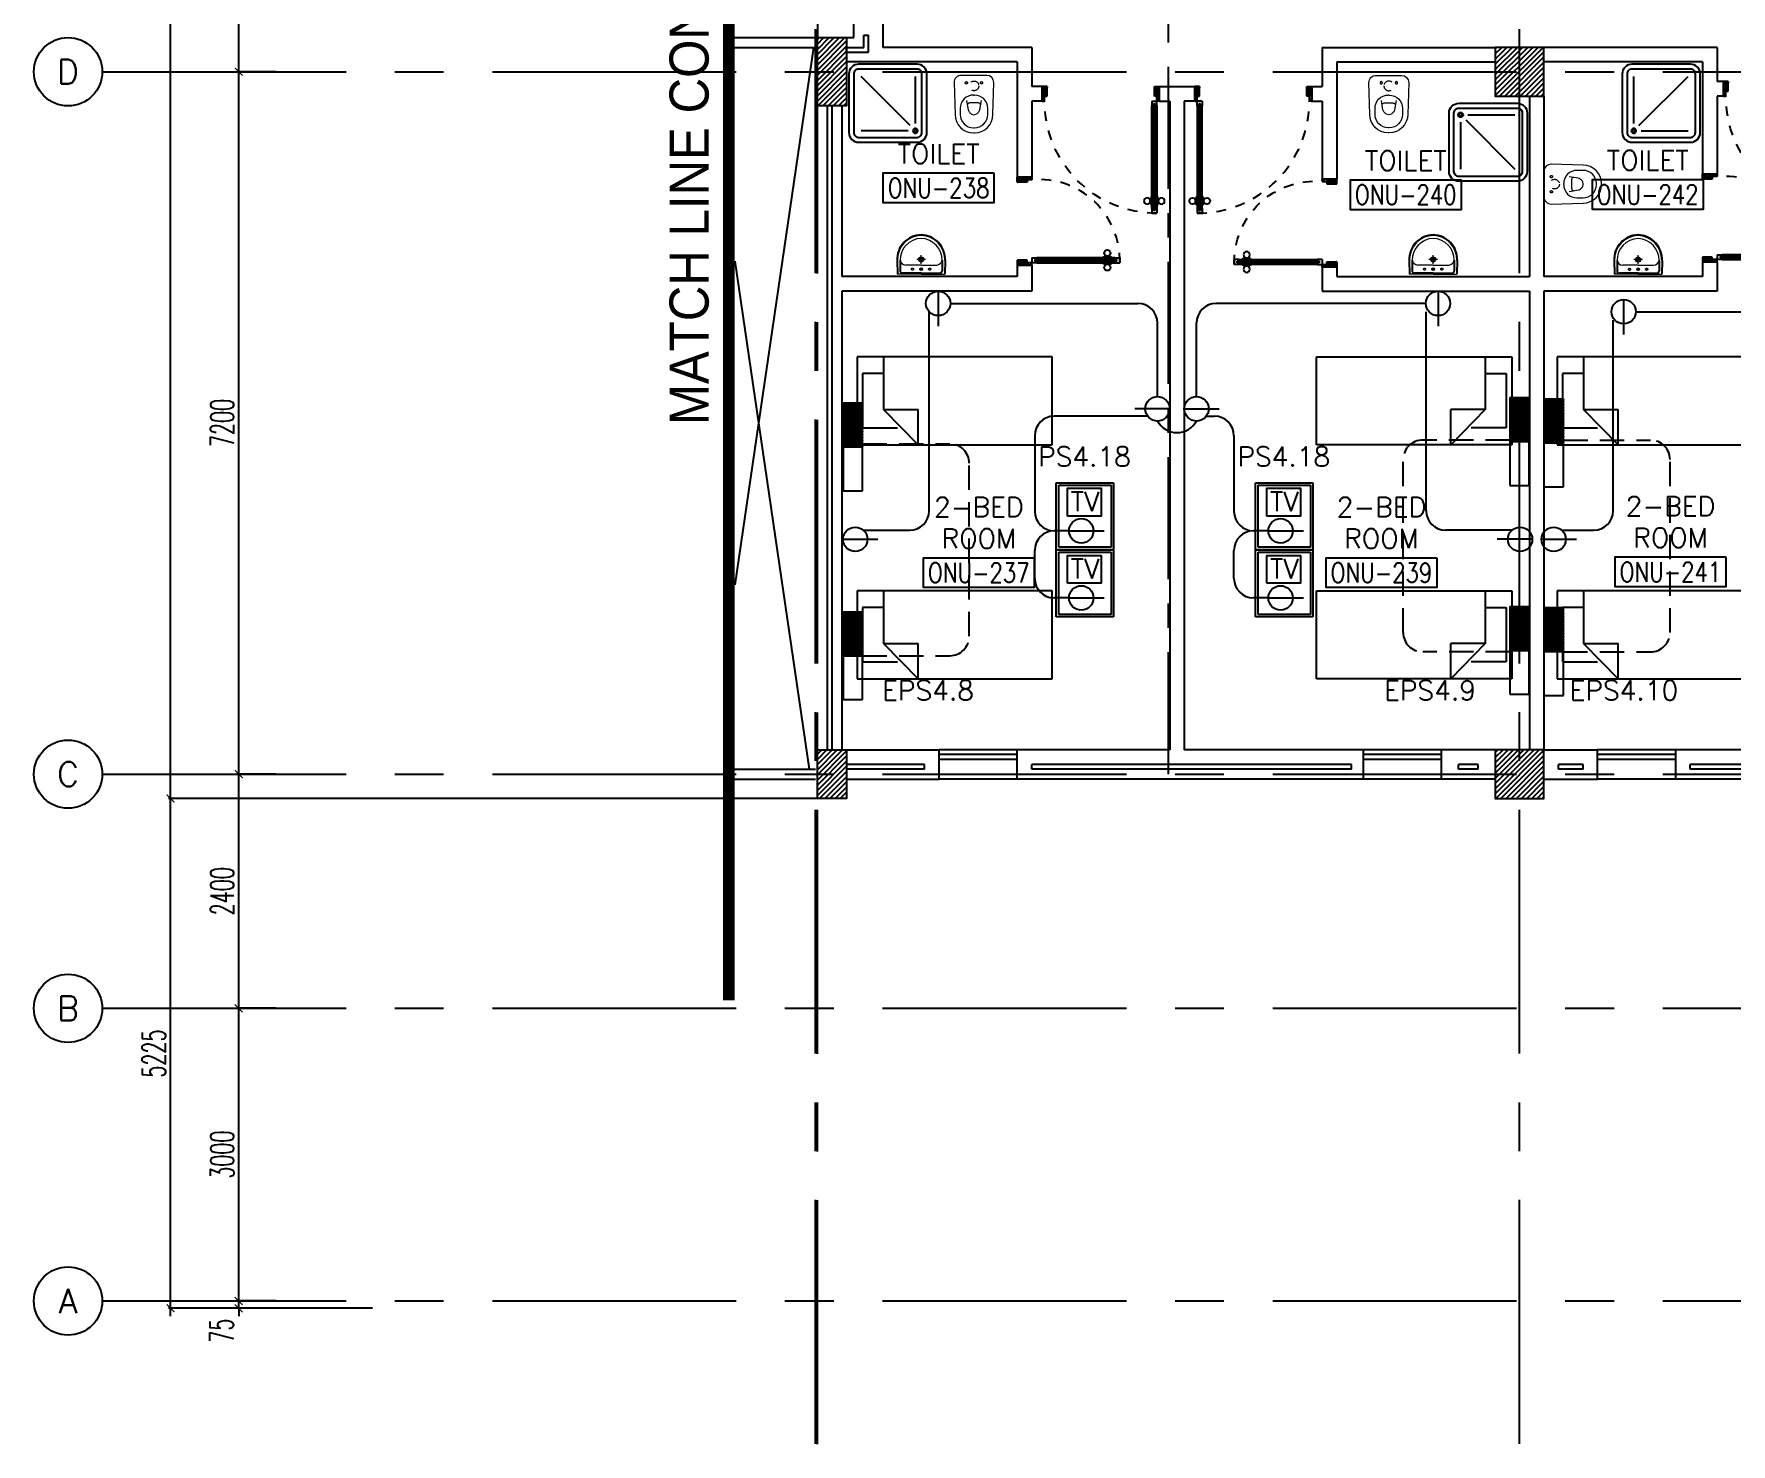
# Model space of a CAD drawing. Extents: x 0 to 93, y -1.5 to 78.
# Drawn here: x 0 to 17.4, y -1.47 to 12.99 of the extents above; entities that cross this region are included whole.
import ezdxf
from ezdxf.enums import TextEntityAlignment as Align

# ---------------------------------------------------------------- set-up
doc = ezdxf.new("R2010")
doc.units = 0
doc.header["$MEASUREMENT"] = 0
doc.header["$PDMODE"] = 34
for name, pattern in [('CENTER', [2, 1.25, -0.25, 0.25, -0.25]), ('CENTER2', [1.125, 0.75, -0.125, 0.125, -0.125]), ('CENTERX2', [4, 2.5, -0.5, 0.5, -0.5]), ('DASHED', [0.75, 0.5, -0.25]), ('HIDDEN', [0.375, 0.25, -0.125]), ('HIDDEN2', [0.1875, 0.125, -0.0625])]:
    doc.linetypes.add(name, pattern=pattern)
doc.layers.get('0').update_dxf_attribs({"color": 11, "linetype": 'CONTINUOUS'})
doc.layers.get('DEFPOINTS').update_dxf_attribs({"color": 11, "linetype": 'CONTINUOUS'})
for name, color, linetype in [('AX', 11, 'CONTINUOUS'), ('AX-CR', 11, 'CONTINUOUS'), ('AX-DIM', 11, 'CONTINUOUS'), ('AX-TXT', 11, 'CONTINUOUS'), ('AXES', 11, 'CENTERX2'), ('AXES1', 11, 'CENTER'), ('COL', 11, 'CONTINUOUS'), ('DOOR', 11, 'CONTINUOUS'), ('E-CLINE', 4, 'CONTINUOUS'), ('E-HLINE', 4, 'HIDDEN'), ('E-SOCKETS', 4, 'CONTINUOUS'), ('E-TEXT', 4, 'CONTINUOUS'), ('ELEV', 11, 'CONTINUOUS'), ('FIX', 11, 'CONTINUOUS'), ('FUR', 11, 'CONTINUOUS'), ('HAT', 11, 'CONTINUOUS'), ('INSUL', 11, 'CONTINUOUS'), ('RM-BOX', 11, 'CONTINUOUS'), ('RM-NAME', 11, 'CONTINUOUS'), ('RM-NO', 11, 'CONTINUOUS'), ('ROOF', 11, 'CONTINUOUS'), ('SHAFT', 11, 'CONTINUOUS'), ('TXT1', 11, 'CONTINUOUS'), ('WALL', 11, 'CONTINUOUS'), ('WIN', 11, 'CONTINUOUS')]:
    doc.layers.add(name, color=color, linetype=linetype)
doc.styles.add('ROMANS', font='ROMANS.shx', dxfattribs={"width": 0.6})
doc.styles.add('TTXT', font='swisse.ttf', dxfattribs={"width": 0.6})
doc.dimstyles.new('DIM-OUT', dxfattribs={"dimscale": 0, "dimtxt": 0.24, "dimasz": 0.08, "dimexe": 0.02, "dimexo": 0.02, "dimgap": 0.05, "dimtad": 1, "dimdec": 0, "dimlfac": 1000, "dimzin": 0, "dimdsep": 46, "dimtxsty": 'ROMANS', "dimblk1": 'ARCHTICK', "dimblk2": 'ARCHTICK', "dimsah": 1, "dimcen": 0.01, "dimdle": 0.08, "dimclrd": 7, "dimclre": 7, "dimclrt": 2, "dimadec": 0, "dimazin": 0, "dimtp": 2, "dimtm": 2, "dimtfac": 0.114286, "dimtdec": 0, "dimtix": 1, "dimtmove": 2, "dimatfit": 3, "dimldrblk": 'ARCHTICK', "dimfxl": 0, "dimtolj": 1, "dimtzin": 0, "dimarcsym": 0})

# ---------------------------------------------------------------- blocks, each defined once
blk = doc.blocks.new('LAV1')
at = {"layer": 'FIX', "linetype": 'ByBlock', "ltscale": 0.3}
for p, q in [((-280, 210), (-275, 50)), ((-245, 210), (-245, 85)), ((245, 210), (245, 85)), ((280, 210), (275, 50)), ((0, 60), (-220, 60)), ((0, 60), (220, 60))]:
    blk.add_line(p, q, dxfattribs=at)
at = {"layer": 'FIX', "linetype": 'Continuous', "lineweight": 20}
for p, q in [((-275, 210), (-275, 50)), ((275, 210), (275, 50)), ((0, 50), (-275, 50)), ((0, 50), (-252, 50)), ((0, 155), (-181, 155)), ((0, 155), (181, 155)), ((0, 50), (275, 50)), ((0, 50), (252, 50))]:
    blk.add_line(p, q, dxfattribs=at)
at = {"layer": 'FIX', "linetype": 'DASHED', "lineweight": 20, "ltscale": 0.05}
for p, q in [((50, 220), (-50, 220)), ((0, 170), (0, 270)), ((0, 170), (0, 270))]:
    blk.add_line(p, q, dxfattribs=at)
at = {"layer": 'FIX', "lineweight": 20}
for p, q in [((16, 107), (-15, 107)), ((0, 92), (0, 123))]:
    blk.add_line(p, q, dxfattribs=at)
for centre, radius in [((0, 220), 29.5), ((0, 220), 22.5), ((0, 107), 15.5)]:
    blk.add_circle(centre, radius, dxfattribs=at)
at = {"layer": 'FIX', "linetype": 'HIDDEN', "lineweight": 20, "ltscale": 0.05}
for centre in [(-100, 107), (100, 107)]:
    blk.add_circle(centre, 12.4, dxfattribs=at)
at = {"layer": 'FIX', "linetype": 'ByBlock', "ltscale": 0.3}
for centre, radius, start, end in [((7, 220), 287, 91.3776, 182.0064), ((-7, 220), 287, 357.9936, 88.6224), ((-220, 85), 24.9, 179.7021, 269.9486), ((220, 85), 24.9, 270.0514, 0.2979)]:
    blk.add_arc(centre, radius, start, end, dxfattribs=at)
at = {"layer": 'FIX', "linetype": 'Continuous', "lineweight": 20}
for centre, radius, start, end in [((8, 217), 283, 91.6988, 181.351), ((8, 212), 253, 91.7328, 180.4884), ((-8, 217), 283, 358.649, 88.3012), ((-8, 212), 253, 359.5116, 88.2672), ((-179, 222), 66.9, 190.2006, 268.0786), ((179, 222), 66.9, 271.9214, 349.7994)]:
    blk.add_arc(centre, radius, start, end, dxfattribs=at)
blk = doc.blocks.new('DOOR100')
at = {"layer": 'DOOR', "color": 0, "linetype": 'ByBlock'}
for p, q in [((-83, 1129), (-83, 1219)), ((-76, 1219), (-83, 1219)), ((-76, 1251), (-76, 1301)), ((-76, 1301), (-26, 1301)), ((-26, 1301), (-76, 1301)), ((-59, 1251), (-76, 1251)), ((-59, 1251), (-59, 1271)), ((-43, 1271), (-59, 1271)), ((-43, 1251), (-43, 1271)), ((-26, 1251), (-43, 1251)), ((-26, 1251), (-26, 1301)), ((-26, 1219), (-19, 1219)), ((-19, 1129), (-19, 1219)), ((-92, 1206), (-92, 1141)), ((-83, 1206), (-92, 1206)), ((-83, 1141), (-92, 1141)), ((-83, 1206), (-83, 1141)), ((-76, 1129), (-83, 1129)), ((-26, 1129), (-19, 1129)), ((-19, 1206), (-19, 1141)), ((-19, 1206), (-10, 1206)), ((-19, 1141), (-10, 1141)), ((-10, 1206), (-10, 1141)), ((-76, 200), (-59, 200)), ((-76, 150), (-76, 200)), ((-59, 200), (-59, 180)), ((-59, 180), (-43, 180)), ((-43, 200), (-26, 200)), ((-43, 180), (-43, 200)), ((-26, 200), (-26, 150)), ((-1201, 0), (-1201, 150)), ((-1201, 150), (-1176, 150)), ((-1201, 150), (-1201, 0)), ((-1151, 0), (-1201, 0)), ((-1176, 150), (-1176, 100)), ((-1176, 100), (-1151, 100)), ((-1151, 100), (-1151, 0)), ((-76, 150), (-26, 150)), ((-51, 100), (-51, 0)), ((-26, 100), (-51, 100)), ((-51, 0), (-1, 0)), ((-1, 150), (-26, 150)), ((-26, 150), (-26, 100)), ((-1, 150), (-1, 0))]:
    blk.add_line(p, q, dxfattribs=at)
at = {"layer": 'DOOR', "linetype": 'ByBlock'}
for p, q in [((-76, 1251), (-76, 200)), ((-59, 200), (-59, 1251)), ((-43, 200), (-43, 1251)), ((-26, 200), (-26, 1251))]:
    blk.add_line(p, q, dxfattribs=at)
at = {"layer": 'DOOR', "color": 9, "linetype": 'ByBlock'}
for p, q in [((-1151, 0), (-1201, 114)), ((-1151, 0), (-1201, 40)), ((-1151, 0), (-1164, 100)), ((-51, 0), (-1, 114)), ((-51, 0), (-38, 100)), ((-51, 0), (-1, 40))]:
    blk.add_line(p, q, dxfattribs=at)
at = {"layer": 'DOOR', "color": 0, "linetype": 'ByBlock'}
for centre in [(-125, 1174), (22, 1174)]:
    blk.add_circle(centre, 32.4, dxfattribs=at)
at = {"layer": 'DOOR', "linetype": 'HIDDEN', "ltscale": 0.5}
blk.add_arc((-27, 152), 1149, 89.961, 180.0931, dxfattribs=at)
at = {"layer": 'DOOR', "color": 9, "linetype": 'ByBlock'}
for centre, radius, start, end in [((-1151, 0), 154, 103.7142, 108.8947), ((-1151, 0), 134, 100.72, 111.8402), ((-1151, 0), 94.4, 90, 121.9818), ((-1151, 0), 74.4, 90, 132.2236), ((-1151, 0), 54.4, 90, 156.7926), ((-1151, 0), 34.4, 90, 180), ((-1151, 0), 14.4, 90, 180), ((-51, 0), 94.4, 58.0182, 90), ((-51, 0), 74.4, 47.7764, 90), ((-51, 0), 54.4, 23.2074, 90), ((-51, 0), 34.4, 0, 90), ((-51, 0), 14.4, 0, 90), ((-51, 0), 134, 68.1598, 79.28), ((-51, 0), 114, 64.0838, 77.3774), ((-51, 0), 154, 71.1053, 76.2858)]:
    blk.add_arc(centre, radius, start, end, dxfattribs=at)
blk = doc.blocks.new('DOOR90')
at = {"layer": 'DOOR', "linetype": 'ByBlock'}
for p, q in [((0, 0), (-150, 0)), ((-200, -25), (-1000, -25)), ((-200, -42), (-1000, -42)), ((-200, -58), (-1000, -58)), ((-1000, -75), (-200, -75))]:
    blk.add_line(p, q, dxfattribs=at)
at = {"layer": 'DOOR', "color": 0, "linetype": 'ByBlock'}
for p, q in [((-150, 0), (-150, -25)), ((-150, 0), (0, 0)), ((0, -50), (0, 0)), ((-1050, -25), (-1050, -75)), ((-1050, -75), (-1050, -25)), ((-1000, -25), (-1050, -25)), ((-1000, -75), (-1050, -75)), ((-1020, -42), (-1020, -58)), ((-1000, -42), (-1020, -42)), ((-1000, -58), (-1020, -58)), ((-1000, -25), (-1000, -42)), ((-1000, -58), (-1000, -75)), ((-968, -25), (-968, -18)), ((-878, -18), (-968, -18)), ((-968, -75), (-968, -82)), ((-878, -82), (-968, -82)), ((-955, -18), (-955, -9)), ((-955, -9), (-890, -9)), ((-955, -18), (-890, -18)), ((-955, -82), (-955, -91)), ((-955, -82), (-890, -82)), ((-955, -91), (-890, -91)), ((-890, -18), (-890, -9)), ((-890, -82), (-890, -91)), ((-878, -25), (-878, -18)), ((-878, -75), (-878, -82)), ((-200, -42), (-200, -25)), ((-200, -25), (-150, -25)), ((-180, -42), (-200, -42)), ((-200, -75), (-200, -58)), ((-200, -58), (-180, -58)), ((-150, -75), (-200, -75)), ((-180, -58), (-180, -42)), ((-150, -75), (-150, -25)), ((-150, -25), (-100, -25)), ((-100, -25), (-100, -50)), ((-100, -50), (0, -50)), ((-100, -850), (0, -850)), ((-100, -875), (-100, -850)), ((0, -850), (0, -900)), ((-150, -900), (-150, -875)), ((-150, -875), (-100, -875)), ((0, -900), (-150, -900)), ((-150, -900), (0, -900))]:
    blk.add_line(p, q, dxfattribs=at)
at = {"layer": 'DOOR', "color": 9, "linetype": 'ByBlock'}
for p, q in [((0, -50), (-114, 0)), ((0, -50), (-40, 0)), ((0, -50), (-100, -37)), ((0, -850), (-114, -900)), ((0, -850), (-100, -863)), ((0, -850), (-40, -900))]:
    blk.add_line(p, q, dxfattribs=at)
at = {"layer": 'DOOR', "color": 0, "linetype": 'ByBlock'}
for centre in [(-923, 24), (-923, -124)]:
    blk.add_circle(centre, 32.4, dxfattribs=at)
at = {"layer": 'DOOR', "color": 9, "linetype": 'ByBlock'}
for centre, radius, start, end in [((0, -50), 74.4, 137.7764, 180), ((0, -50), 54.4, 113.2074, 180), ((0, -50), 154, 161.1053, 166.2858), ((0, -50), 134, 158.1598, 169.28), ((0, -50), 114, 154.0838, 167.3774), ((0, -50), 94.4, 148.0182, 180), ((0, -50), 34.4, 90, 180), ((0, -50), 14.4, 90, 180), ((0, -850), 94.4, 180, 211.9818), ((0, -850), 74.4, 180, 222.2236), ((0, -850), 54.4, 180, 246.7926), ((0, -850), 34.4, 180, 270), ((0, -850), 14.4, 180, 270), ((0, -850), 154, 193.7142, 198.8947), ((0, -850), 134, 190.72, 201.8402)]:
    blk.add_arc(centre, radius, start, end, dxfattribs=at)
at = {"layer": 'DOOR', "linetype": 'HIDDEN', "ltscale": 0.5}
blk.add_arc((-222, -50), 828, 178.2701, 275.003, dxfattribs=at)
blk = doc.blocks.new('SHR1')
at = {"layer": 'FIX'}
for p, q in [((-196, 196), (-700, 700)), ((-143, 218), (-143, 700)), ((-218, 143), (-700, 143))]:
    blk.add_line(p, q, dxfattribs=at)
for points in [[(-825, 125), (-825, 725, -0.414214), (-725, 825), (-125, 825, -0.414214), (-25, 725), (-25, 125, -0.414214), (-125, 25), (-725, 25, -0.414214)], [(-775, 125), (-775, 725, -0.414214), (-725, 775), (-125, 775, -0.414214), (-75, 725), (-75, 125, -0.414214), (-125, 75), (-725, 75, -0.414214)]]:
    blk.add_lwpolyline(points, format="xyb", close=True, dxfattribs=at)
for radius in [25, 15]:
    blk.add_circle((-143, 143), radius, dxfattribs=at)
blk = doc.blocks.new('WC1')
at = {"layer": 'FIX', "lineweight": 20}
for p, q in [((-210, 204), (-538, 194)), ((-727, 5), (-727, -5)), ((-674, 5), (-674, -5)), ((-534, 24), (-540, 0)), ((-540, 0), (-534, -24)), ((-475, 141), (-538, 141)), ((-395, 76), (-490, 60)), ((-339, 5), (-339, -5)), ((-137, 0), (-137, 131)), ((-137, -131), (-137, 0)), ((-538, -141), (-475, -141)), ((-490, -60), (-395, -76)), ((-538, -194), (-210, -204)), ((-213, -204), (-210, -204))]:
    blk.add_line(p, q, dxfattribs=at)
at = {"layer": 'FIX', "linetype": 'Continuous', "lineweight": 20}
blk.add_line((-420, -47), (-420, 45), dxfattribs=at)
at = {"layer": 'FIX', "linetype": 'HIDDEN2', "lineweight": 20, "ltscale": 0.3}
blk.add_circle((-245, 0), 49.8, dxfattribs=at)
at = {"layer": 'FIX', "linetype": 'HIDDEN', "lineweight": 20, "ltscale": 0.05}
for centre in [(-213, 78), (-213, -77)]:
    blk.add_circle(centre, 11.6, dxfattribs=at)
at = {"layer": 'FIX', "lineweight": 20}
for centre, radius, start, end in [((-538, 5), 189, 90, 180), ((-210, 131), 73, 360, 90), ((-538, 5), 136, 90, 180), ((-473, -7), 68.2, 128.9242, 152.8468), ((-464, -18), 82, 108.496, 128.9242), ((-475, 5), 136, 360, 90), ((-538, -5), 189, 180, 270), ((-538, -5), 136, 180, 270), ((-473, 7), 68.2, 207.1532, 231.0758), ((-464, 18), 82, 231.0758, 251.504), ((-475, -5), 136, 270, 0), ((-210, -131), 73, 270, 0)]:
    blk.add_arc(centre, radius, start, end, dxfattribs=at)
at = {"layer": 'FIX', "linetype": 'Continuous', "lineweight": 20}
for centre, start, end in [((-443, 46), 357.6662, 91.6121), ((-442, -46), 268.3879, 2.3338)]:
    blk.add_arc(centre, 22.3, start, end, dxfattribs=at)
blk = doc.blocks.new('C-300')
at = {"layer": 'HAT', "linetype": 'ByBlock', "ltscale": 0.3}
h = blk.add_hatch(dxfattribs=at)
h.set_pattern_fill('ANSI31', color=8, scale=300, style=0)
h.set_pattern_definition([(45, (-258496.182, -82361.005), (-26.5165043, 26.5165043), [])])
h.paths.add_polyline_path([(300, 500), (0, 500), (0, 250), (300, 250)])
h.paths.add_polyline_path([(300, 250), (0, 250), (0, 0), (300, 0)])
at = {"layer": 'COL'}
blk.add_lwpolyline([(0, 500), (300, 500), (300, 0), (0, 0)], close=True, dxfattribs=at)
blk = doc.blocks.new('C11')
at = {"layer": 'HAT'}
h = blk.add_hatch(dxfattribs=at)
h.set_pattern_fill('ANSI31', color=256, scale=300, style=0)
h.set_pattern_definition([(45, (-248556.182, -75061.005), (-26.5165043, 26.5165043), [])])
h.paths.add_polyline_path([(300, 700), (0, 700), (0, 350), (300, 350)])
h.paths.add_polyline_path([(300, 350), (0, 350), (0, 0), (300, 0)])
at = {"layer": 'COL'}
blk.add_lwpolyline([(300, 700), (300, 0), (0, 0), (0, 700)], close=True, dxfattribs=at)
blk = doc.blocks.new('RM1')
at = {"layer": 'RM-BOX'}
blk.add_lwpolyline([(570, -200), (-570, -200), (-570, -500), (570, -500)], close=True, dxfattribs=at)
at = {"layer": 'RM-NAME', "style": 'ROMANS'}
for tag, p in [('ROOMNAME1', (0, 324)), ('ROOMNAME2', (0, 0))]:
    blk.add_attdef(tag, text='', height=200, dxfattribs=at).set_placement(p, align=Align.MIDDLE)
at = {"layer": 'RM-NO', "style": 'ROMANS', "width": 0.8}
blk.add_attdef('ROOMNO', text='', height=200, dxfattribs=at).set_placement((0, -350), align=Align.MIDDLE)
blk = doc.blocks.new('COL50')
at = {"layer": 'COL'}
blk.add_lwpolyline([(-250, 250), (-250, -250), (250, -250), (250, 250)], close=True, dxfattribs=at)
blk = doc.blocks.new('*X51')
at = {"color": 0}
for p, q in [((73379, 125458), (73871, 125950)), ((73379, 125511), (73818, 125950)), ((73379, 125564), (73765, 125950)), ((73379, 125617), (73712, 125950)), ((73379, 125670), (73659, 125950)), ((73379, 125723), (73606, 125950)), ((73379, 125776), (73553, 125950)), ((73379, 125829), (73500, 125950)), ((73379, 125882), (73447, 125950)), ((73379, 125935), (73394, 125950)), ((73424, 125450), (73879, 125905)), ((73477, 125450), (73879, 125852)), ((73530, 125450), (73879, 125799)), ((73583, 125450), (73879, 125746)), ((73636, 125450), (73879, 125692)), ((73690, 125450), (73879, 125639)), ((73743, 125450), (73879, 125586)), ((73796, 125450), (73879, 125533)), ((73849, 125450), (73879, 125480))]:
    blk.add_line(p, q, dxfattribs=at)
blk = doc.blocks.new('AH20A')
at = {"layer": 'FUR'}
for p, q in [((0, 0.5), (0, -0.5)), ((1, 0.5), (0, 0.5)), ((0.1358, 0.5), (0.1358, -0.0987)), ((1, -0.5), (1, 0.5)), ((0.1358, 0.3112), (0.0277, 0.3112)), ((0.0277, 0.3112), (0.0277, -0.3087)), ((0.1358, -0.0987), (0.3125, -0.5)), ((0.1358, -0.0987), (0.3125, -0.0987)), ((0.3125, -0.5), (0.3125, -0.0987)), ((0.0277, -0.3087), (0.2076, -0.3087)), ((0, -0.5), (1, -0.5))]:
    blk.add_line(p, q, dxfattribs=at)
blk = doc.blocks.new('*X52')
at = {"color": 0}
for p, q in [((73379, 118298), (73831, 118750)), ((73379, 118351), (73778, 118750)), ((73379, 118404), (73725, 118750)), ((73379, 118457), (73672, 118750)), ((73379, 118510), (73619, 118750)), ((73379, 118563), (73566, 118750)), ((73379, 118616), (73513, 118750)), ((73379, 118669), (73460, 118750)), ((73379, 118722), (73407, 118750)), ((73384, 118250), (73879, 118745)), ((73437, 118250), (73879, 118692)), ((73490, 118250), (73879, 118639)), ((73543, 118250), (73879, 118586)), ((73596, 118250), (73879, 118533)), ((73649, 118250), (73879, 118480)), ((73702, 118250), (73879, 118427)), ((73755, 118250), (73879, 118374)), ((73808, 118250), (73879, 118321)), ((73861, 118250), (73879, 118268))]:
    blk.add_line(p, q, dxfattribs=at)
blk = doc.blocks.new('_ARCHTICK')
at = {"color": 0, "linetype": 'ByBlock', "const_width": 0.15}
blk.add_lwpolyline([(-0.5, -0.5), (0.5, 0.5)], dxfattribs=at)
blk = doc.blocks.new('*D123')
at = {"layer": 'AX-DIM', "color": 7, "lineweight": -2}
for p, q in [((2.48, 16.2), (2.08, 16.2)), ((2.1, 12.52), (2.1, 16.28)), ((2.48, 12.6), (2.08, 12.6))]:
    blk.add_line(p, q, dxfattribs=at)
at = {"layer": 'DEFPOINTS', "color": 0}
for p in [(2.1, 16.2), (2.5, 16.2), (2.5, 12.6)]:
    blk.add_point(p, dxfattribs=at)
at = {"layer": 'AX-DIM', "color": 7, "lineweight": -2, "xscale": 0.08, "yscale": 0.08, "zscale": 0.08}
for p, rotation in [((2.1, 16.2), 90), ((2.1, 12.6), 270)]:
    blk.add_blockref('_ARCHTICK', p, dxfattribs=dict(at, rotation=rotation))
at = {"layer": 'AX-DIM', "color": 2, "insert": (1.93, 14.4), "char_height": 0.24, "attachment_point": 5, "rotation": 90, "style": 'ROMANS'}
blk.add_mtext('\\A1;3600', dxfattribs=at)
blk = doc.blocks.new('*D121')
at = {"layer": 'AX-DIM', "color": 7, "lineweight": -2}
for p, q in [((2.48, 5.4), (2.08, 5.4)), ((2.1, 2.92), (2.1, 5.48)), ((2.48, 3), (2.08, 3))]:
    blk.add_line(p, q, dxfattribs=at)
at = {"layer": 'DEFPOINTS', "color": 0}
for p in [(2.1, 5.4), (2.5, 5.4), (2.5, 3)]:
    blk.add_point(p, dxfattribs=at)
at = {"layer": 'AX-DIM', "color": 7, "lineweight": -2, "xscale": 0.08, "yscale": 0.08, "zscale": 0.08}
for p, rotation in [((2.1, 5.4), 90), ((2.1, 3), 270)]:
    blk.add_blockref('_ARCHTICK', p, dxfattribs=dict(at, rotation=rotation))
at = {"layer": 'AX-DIM', "color": 2, "insert": (1.93, 4.2), "char_height": 0.24, "attachment_point": 5, "rotation": 90, "style": 'ROMANS'}
blk.add_mtext('\\A1;2400', dxfattribs=at)
blk = doc.blocks.new('*D120')
at = {"layer": 'AX-DIM', "color": 7, "lineweight": -2}
for p, q in [((2.1, 0), (2.1, 0.08)), ((2.48, 0), (2.08, 0)), ((2.48, -0.075), (2.08, -0.075)), ((2.1, -0.075), (2.1, 0)), ((2.1, -0.075), (2.1, -0.155))]:
    blk.add_line(p, q, dxfattribs=at)
at = {"layer": 'DEFPOINTS', "color": 0}
for p in [(2.1, 0), (2.5, 0), (2.5, -0.075)]:
    blk.add_point(p, dxfattribs=at)
at = {"layer": 'AX-DIM', "color": 7, "lineweight": -2, "xscale": 0.08, "yscale": 0.08, "zscale": 0.08}
for p, rotation in [((2.1, 0), 270), ((2.1, -0.075), 90)]:
    blk.add_blockref('_ARCHTICK', p, dxfattribs=dict(at, rotation=rotation))
at = {"layer": 'AX-DIM', "color": 2, "insert": (1.925, -0.304), "char_height": 0.24, "attachment_point": 5, "rotation": 90, "style": 'ROMANS'}
blk.add_mtext('\\A1;75', dxfattribs=at)
blk = doc.blocks.new('*D119')
at = {"layer": 'AX-DIM', "color": 7, "lineweight": -2}
for p, q in [((2.48, 3), (2.08, 3)), ((2.1, -0.08), (2.1, 3.08)), ((2.48, 0), (2.08, 0))]:
    blk.add_line(p, q, dxfattribs=at)
at = {"layer": 'DEFPOINTS', "color": 0}
for p in [(2.1, 3), (2.5, 3), (2.5, 0)]:
    blk.add_point(p, dxfattribs=at)
at = {"layer": 'AX-DIM', "color": 7, "lineweight": -2, "xscale": 0.08, "yscale": 0.08, "zscale": 0.08}
for p, rotation in [((2.1, 3), 90), ((2.1, 0), 270)]:
    blk.add_blockref('_ARCHTICK', p, dxfattribs=dict(at, rotation=rotation))
at = {"layer": 'AX-DIM', "color": 2, "insert": (1.93, 1.5), "char_height": 0.24, "attachment_point": 5, "rotation": 90, "style": 'ROMANS'}
blk.add_mtext('\\A1;3000', dxfattribs=at)
blk = doc.blocks.new('*D118')
at = {"layer": 'AX-DIM', "color": 7, "lineweight": -2}
for p, q in [((2.48, 12.6), (2.08, 12.6)), ((2.1, 5.32), (2.1, 12.68)), ((2.48, 5.4), (2.08, 5.4))]:
    blk.add_line(p, q, dxfattribs=at)
at = {"layer": 'DEFPOINTS', "color": 0}
for p in [(2.1, 12.6), (2.5, 12.6), (2.5, 5.4)]:
    blk.add_point(p, dxfattribs=at)
at = {"layer": 'AX-DIM', "color": 7, "lineweight": -2, "xscale": 0.08, "yscale": 0.08, "zscale": 0.08}
for p, rotation in [((2.1, 12.6), 90), ((2.1, 5.4), 270)]:
    blk.add_blockref('_ARCHTICK', p, dxfattribs=dict(at, rotation=rotation))
at = {"layer": 'AX-DIM', "color": 2, "insert": (1.93, 9), "char_height": 0.24, "attachment_point": 5, "rotation": 90, "style": 'ROMANS'}
blk.add_mtext('\\A1;7200', dxfattribs=at)
blk = doc.blocks.new('AXL')
at = {"layer": 'AX-CR'}
blk.add_circle((-350, 0), 350, dxfattribs=at)
at = {"layer": 'AX-TXT', "style": 'ROMANS'}
blk.add_attdef('AX', text='', height=250, dxfattribs=at).set_placement((-350, 0), align=Align.MIDDLE)
blk = doc.blocks.new('*D117')
at = {"layer": 'AX-DIM', "color": 4, "lineweight": -2}
for p, q in [((7.362, 64.47), (1.38, 64.47)), ((8.262, 5.15), (1.38, 5.15))]:
    blk.add_line(p, q, dxfattribs=at)
at = {"layer": 'AX-DIM', "color": 7, "lineweight": -2}
blk.add_line((1.4, 5.07), (1.4, 64.55), dxfattribs=at)
at = {"layer": 'DEFPOINTS', "color": 0}
for p in [(1.4, 64.47), (7.382, 64.47), (8.282, 5.15)]:
    blk.add_point(p, dxfattribs=at)
at = {"layer": 'AX-DIM', "color": 7, "lineweight": -2, "xscale": 0.08, "yscale": 0.08, "zscale": 0.08}
for p, rotation in [((1.4, 64.47), 90), ((1.4, 5.15), 270)]:
    blk.add_blockref('_ARCHTICK', p, dxfattribs=dict(at, rotation=rotation))
at = {"layer": 'AX-DIM', "color": 2, "insert": (1.23, 34.81), "char_height": 0.24, "attachment_point": 5, "rotation": 90, "style": 'ROMANS'}
blk.add_mtext('\\A1;59320', dxfattribs=at)
blk = doc.blocks.new('*D115')
at = {"layer": 'AX-DIM', "color": 7, "lineweight": -2}
blk.add_line((1.4, -0.155), (1.4, 5.23), dxfattribs=at)
at = {"layer": 'AX-DIM', "color": 4, "lineweight": -2}
for p, q in [((2.08, 5.15), (1.38, 5.15)), ((3.47, -0.075), (1.38, -0.075))]:
    blk.add_line(p, q, dxfattribs=at)
at = {"layer": 'DEFPOINTS', "color": 0}
for p in [(1.4, 5.15), (2.1, 5.15), (3.49, -0.075)]:
    blk.add_point(p, dxfattribs=at)
at = {"layer": 'AX-DIM', "color": 7, "lineweight": -2, "xscale": 0.08, "yscale": 0.08, "zscale": 0.08}
for p, rotation in [((1.4, 5.15), 90), ((1.4, -0.075), 270)]:
    blk.add_blockref('_ARCHTICK', p, dxfattribs=dict(at, rotation=rotation))
at = {"layer": 'AX-DIM', "color": 2, "insert": (1.23, 2.537), "char_height": 0.24, "attachment_point": 5, "rotation": 90, "style": 'ROMANS'}
blk.add_mtext('\\A1;5225', dxfattribs=at)
blk = doc.blocks.new('BHU')
at = {"color": 8}
for p, q in [((0, -311), (145, 1)), ((0, -340), (159, 1)), ((0, -370), (173, 1)), ((0, -399), (187, 1)), ((0, -281), (132, 1)), ((0, -251), (118, 1)), ((0, -15), (7, 1)), ((0, -44), (21, 1)), ((0, -74), (35, 1)), ((0, -104), (49, 1)), ((0, -133), (63, 1)), ((0, -163), (76, 1)), ((0, -192), (90, 1)), ((0, -222), (104, 1)), ((0, -429), (199, -1)), ((4, -450), (199, -31)), ((18, -450), (199, -61)), ((32, -450), (199, -90)), ((45, -450), (199, -120)), ((59, -450), (199, -149)), ((73, -450), (199, -179)), ((87, -450), (199, -208)), ((101, -450), (199, -238)), ((114, -450), (199, -268)), ((128, -450), (199, -297)), ((142, -450), (199, -327)), ((156, -450), (199, -356)), ((169, -450), (199, -386)), ((183, -450), (199, -416)), ((197, -450), (199, -445))]:
    blk.add_line(p, q, dxfattribs=at)
at = {"layer": 'E-SOCKETS'}
for p, q in [((0, 450), (199, 450)), ((0, -450), (0, 450)), ((199, 450), (199, -450))]:
    blk.add_line(p, q, dxfattribs=at)
at = {"layer": 'E-SOCKETS', "color": 4}
for p, q in [((0, 1), (199, 1)), ((0, -450), (199, -450))]:
    blk.add_line(p, q, dxfattribs=at)

msp = doc.modelspace()

# ---------------------------------------------------------------- linework, layer by layer
at = {"layer": 'AXES'}
for p, q in [((15.2317, -1.4643), (15.2317, 77.3484)), ((8.0117, -1.4643), (8.0117, 76.9984)), ((8.0117, -1.4643), (8.0117, 76.9984)), ((8.0317, -1.4663), (8.0317, 76.9963)), ((0.7, 12.6), (24.2317, 12.6)), ((0.7, 5.4), (24.2317, 5.4)), ((0.7, 3), (24.2317, 3)), ((0.7, 0), (24.2317, 0))]:
    msp.add_line(p, q, dxfattribs=at)
at = {"layer": 'AXES1'}
msp.add_line((11.6317, 5.4), (11.6317, 64.22), dxfattribs=at)
at = {"layer": 'E-CLINE', "color": 4, "linetype": 'ByBlock'}
for p, q in [((9.1785, 8.1001), (9.1785, 10.1401)), ((9.3953, 10.225), (11.3192, 10.225)), ((14.2703, 10.225), (12.1192, 10.225)), ((14.2734, 8.1001), (14.2734, 10.1401)), ((16.4234, 10.1403), (18.6067, 10.1403)), ((11.5192, 9.2701), (11.5192, 10.025)), ((11.9192, 9.2701), (11.9192, 10.025)), ((16.1899, 8.1001), (16.1899, 10.0554)), ((11.4196, 9.0695), (10.46, 9.0695)), ((12.0187, 9.0695), (12.1034, 9.0695)), ((10.26, 8.8695), (10.26, 8.0941)), ((12.3034, 8.8695), (12.3034, 8.0941)), ((8.5042, 7.9001), (8.9785, 7.9001)), ((10.6126, 7.8941), (10.46, 7.8941)), ((12.6561, 7.8941), (12.5034, 7.8941)), ((15.1525, 7.9001), (14.4734, 7.9001)), ((15.6654, 7.9001), (15.9899, 7.9001)), ((10.26, 7.4067), (10.26, 7.6941)), ((12.3034, 7.4067), (12.3034, 7.6941)), ((10.6126, 7.2067), (10.46, 7.2067)), ((12.6561, 7.2067), (12.5034, 7.2067))]:
    msp.add_line(p, q, dxfattribs=at)
for centre, radius, start, end in [((11.3192, 10.025), 0.2, 0, 90), ((12.1192, 10.025), 0.2, 90, 180), ((10.46, 8.8695), 0.2, 90, 180), ((12.1034, 8.8695), 0.2, 0, 90), ((11.7192, 9.1301), 0.2283, 208.81151, 331.18849), ((8.9785, 8.1001), 0.2, 270, 0), ((10.46, 8.0941), 0.2, 180, 270), ((12.5034, 8.0941), 0.2, 180, 270), ((14.4734, 8.1001), 0.2, 180, 270), ((15.9899, 8.1001), 0.2, 270, 0), ((10.46, 7.6941), 0.2, 90, 180), ((12.5034, 7.6941), 0.2, 90, 180), ((10.46, 7.4067), 0.2, 180, 270), ((12.5034, 7.4067), 0.2, 180, 270)]:
    msp.add_arc(centre, radius, start, end, dxfattribs=at)
at = {"layer": 'E-HLINE', "color": 4}
for p, q in [((8.4946, 8.7863), (9.3894, 8.7863)), ((15.1323, 8.8251), (14.2382, 8.8251)), ((15.6796, 8.8251), (16.5737, 8.8251)), ((9.5894, 6.8142), (9.5894, 8.5863)), ((14.0382, 6.8529), (14.0382, 8.6251)), ((16.7737, 6.8529), (16.7737, 8.6251)), ((8.4946, 6.6142), (9.3894, 6.6142)), ((15.133, 6.6529), (14.2382, 6.6529)), ((15.679, 6.6529), (16.5737, 6.6529))]:
    msp.add_line(p, q, dxfattribs=at)
for centre, start, end in [((9.3894, 8.5863), 0, 90), ((14.2382, 8.6251), 90, 180), ((16.5737, 8.6251), 0, 90), ((9.3894, 6.8142), 270, 0), ((14.2382, 6.8529), 180, 270), ((16.5737, 6.8529), 270, 0)]:
    msp.add_arc(centre, 0.2, start, end, dxfattribs=at)
at = {"layer": 'E-SOCKETS'}
for p, q in [((9.2703, 10.35), (9.2703, 9.9917)), ((14.3953, 10.35), (14.3953, 9.9917)), ((16.2984, 10.2653), (16.2984, 9.907)), ((11.6442, 9.1451), (11.2858, 9.1451)), ((11.7942, 9.1451), (12.1525, 9.1451)), ((10.4819, 7.7005), (10.4819, 8.3878)), ((10.4819, 8.3878), (11.0678, 8.3878)), ((11.0678, 8.3878), (11.0678, 7.7005)), ((12.5253, 8.3878), (13.1112, 8.3878)), ((12.5253, 7.7005), (12.5253, 8.3878)), ((13.1112, 8.3878), (13.1112, 7.7005)), ((10.6126, 7.8941), (10.971, 7.8941)), ((12.6561, 7.8941), (13.0144, 7.8941)), ((8.2953, 7.8075), (8.6536, 7.8075)), ((10.4819, 7.0131), (10.4819, 7.7005)), ((10.4819, 7.7005), (11.0678, 7.7005)), ((11.0678, 7.7005), (10.4819, 7.7005)), ((11.0678, 7.7005), (11.0678, 7.0131)), ((12.5253, 7.0131), (12.5253, 7.7005)), ((12.5253, 7.7005), (13.1112, 7.7005)), ((13.1112, 7.7005), (12.5253, 7.7005)), ((13.1112, 7.7005), (13.1112, 7.0131)), ((15.3615, 7.8075), (15.0032, 7.8075)), ((15.4564, 7.8075), (15.8148, 7.8075)), ((10.6126, 7.2067), (10.971, 7.2067)), ((12.6561, 7.2067), (13.0144, 7.2067)), ((11.0678, 7.0131), (10.4819, 7.0131)), ((13.1112, 7.0131), (12.5253, 7.0131))]:
    msp.add_line(p, q, dxfattribs=at)
at = {"layer": 'E-SOCKETS', "color": 8}
for p, q in [((10.5069, 7.7255), (10.5069, 8.3628)), ((10.5069, 8.3628), (11.0428, 8.3628)), ((11.0428, 8.3628), (11.0428, 7.7255)), ((12.5503, 8.3628), (13.0862, 8.3628)), ((12.5503, 7.7255), (12.5503, 8.3628)), ((13.0862, 8.3628), (13.0862, 7.7255)), ((11.0428, 7.7255), (10.5069, 7.7255)), ((10.5069, 7.0381), (10.5069, 7.6755)), ((10.5069, 7.6755), (11.0428, 7.6755)), ((11.0428, 7.6755), (11.0428, 7.0381)), ((13.0862, 7.7255), (12.5503, 7.7255)), ((12.5503, 7.0381), (12.5503, 7.6755)), ((12.5503, 7.6755), (13.0862, 7.6755)), ((13.0862, 7.6755), (13.0862, 7.0381)), ((11.0428, 7.0381), (10.5069, 7.0381)), ((13.0862, 7.0381), (12.5503, 7.0381))]:
    msp.add_line(p, q, dxfattribs=at)
at = {"layer": 'E-SOCKETS'}
for points in [[(10.596, 8.0445), (10.596, 8.3306), (10.941, 8.3306), (10.941, 8.0445)], [(12.6394, 8.0445), (12.6394, 8.3306), (12.9844, 8.3306), (12.9844, 8.0445)], [(10.596, 7.3572), (10.596, 7.6432), (10.941, 7.6432), (10.941, 7.3572)], [(12.6394, 7.3572), (12.6394, 7.6432), (12.9844, 7.6432), (12.9844, 7.3572)]]:
    msp.add_lwpolyline(points, close=True, dxfattribs=at)
for centre in [(9.2703, 10.225), (14.3953, 10.225), (16.2984, 10.1403), (11.5192, 9.1451), (11.9192, 9.1451), (10.7376, 7.8941), (12.7811, 7.8941), (8.4203, 7.8075), (15.2365, 7.8075), (15.5814, 7.8075), (10.7376, 7.2067), (12.7811, 7.2067)]:
    msp.add_circle(centre, 0.125, dxfattribs=at)
at = {"layer": 'ELEV', "linetype": 'CENTER2', "const_width": 0.12}
msp.add_lwpolyline([(7.1252, 3.0809), (7.1252, 66.62)], dxfattribs=at)
at = {"layer": 'INSUL'}
for p, q in [((8.5067, 12.975), (8.5567, 12.975)), ((8.5067, 12.85), (8.5067, 12.975)), ((8.5567, 12.8), (8.5567, 12.975)), ((8.3317, 12.85), (8.5067, 12.85)), ((8.3317, 12.8), (8.5567, 12.8)), ((8.1317, 12.25), (8.1317, 5.65)), ((8.1817, 12.25), (8.1817, 5.65)), ((8.1317, 10.85), (8.1317, 5.65)), ((8.1817, 10.85), (8.1817, 5.65)), ((9.1317, 5.5), (8.3317, 5.5)), ((9.1317, 5.45), (8.3317, 5.45)), ((9.1317, 5.45), (9.1317, 5.5)), ((10.2317, 5.45), (10.2317, 5.5)), ((13.5067, 5.5), (10.2317, 5.5)), ((13.5067, 5.45), (10.2317, 5.45)), ((13.5067, 5.45), (13.5067, 5.5)), ((14.8062, 5.5), (14.6067, 5.5)), ((14.6067, 5.45), (14.6067, 5.5)), ((14.8062, 5.45), (14.6067, 5.45)), ((14.8062, 5.45), (14.8062, 5.5)), ((15.6317, 5.45), (15.6317, 5.5)), ((15.8817, 5.5), (15.6317, 5.5)), ((15.8817, 5.45), (15.6317, 5.45)), ((15.8817, 5.45), (15.8817, 5.5)), ((18.4117, 5.5), (16.9817, 5.5)), ((16.9817, 5.45), (16.9817, 5.5)), ((18.4117, 5.45), (16.9817, 5.45))]:
    msp.add_line(p, q, dxfattribs=at)
at = {"layer": 'ROOF'}
for p, q in [((7.1867, 12.95), (8.4067, 12.95)), ((7.1867, 12.85), (8.0117, 12.85)), ((7.1867, 5.45), (8.0117, 5.45)), ((7.1867, 5.35), (8.0117, 5.35))]:
    msp.add_line(p, q, dxfattribs=at)
at = {"layer": 'SHAFT'}
for p, q in [((7.9917, 12.85), (7.1867, 7.3407)), ((7.1867, 10.6591), (7.9477, 5.45))]:
    msp.add_line(p, q, dxfattribs=at)
at = {"layer": 'WALL'}
for p, q in [((8.0317, 15.8), (8.0317, 12.95)), ((8.4067, 12.95), (8.4067, 13.125)), ((8.7067, 12.85), (8.7067, 13.125)), ((9.2317, 12.85), (8.7067, 12.85)), ((10.2317, 12.85), (8.7067, 12.85)), ((10.2317, 12.85), (10.2317, 12.45)), ((13.2067, 12.85), (13.2067, 12.45)), ((13.2067, 12.85), (14.9817, 12.85)), ((17.2567, 12.85), (15.4817, 12.85)), ((17.2567, 12.85), (17.2567, 12.5)), ((9.2317, 12.7), (8.3317, 12.7)), ((10.0817, 12.7), (8.3317, 12.7)), ((10.0817, 12.7), (10.0817, 11.518)), ((13.3567, 12.7), (13.3567, 11.5)), ((17.1067, 12.7), (17.1067, 11.55)), ((10.3379, 12.45), (10.2317, 12.45)), ((10.3379, 12.45), (10.3379, 12.3)), ((11.5379, 12.45), (11.5379, 12.3)), ((11.9004, 12.45), (11.9004, 12.3)), ((13.0947, 12.45), (13.2067, 12.45)), ((13.1004, 12.45), (13.2067, 12.45)), ((13.1004, 12.45), (13.1004, 12.3)), ((17.3211, 12.5), (17.2567, 12.5)), ((17.3211, 12.5), (17.3211, 12.35)), ((8.2817, 12.25), (8.2817, 10.5)), ((10.3379, 12.3), (10.2317, 12.3)), ((10.2317, 12.3), (10.2317, 11.518)), ((11.6442, 12.3), (11.6442, 5.65)), ((11.7942, 12.3), (11.7942, 5.65)), ((13.0947, 12.3), (13.2067, 12.3)), ((13.1004, 12.3), (13.2067, 12.3)), ((13.2067, 12.3), (13.2067, 11.5)), ((15.3317, 12.35), (15.3317, 10.5)), ((15.4817, 12.35), (15.4817, 10.5)), ((17.3211, 12.35), (17.2567, 12.35)), ((17.2567, 12.35), (17.2567, 11.55)), ((10.2317, 11.518), (10.0817, 11.518)), ((8.2817, 11), (8.2817, 10.6)), ((10.0817, 10.618), (10.0817, 10.5)), ((10.2317, 10.618), (10.0817, 10.618)), ((10.0817, 10.618), (10.0817, 10.5)), ((10.2317, 10.618), (10.2317, 10.35)), ((17.1067, 10.65), (17.1067, 10.5)), ((17.2567, 10.65), (17.2567, 10.35)), ((9.2317, 10.5), (8.2817, 10.5)), ((10.0817, 10.5), (8.2817, 10.5)), ((13.2067, 10.6), (13.2067, 10.35)), ((13.3567, 10.6), (13.3567, 10.5)), ((10.2317, 10.35), (8.2817, 10.35)), ((8.2817, 10.35), (8.2817, 5.65)), ((15.3317, 10.35), (15.3317, 5.65)), ((15.4817, 10.35), (15.4817, 5.65)), ((8.3317, 5.65), (9.2817, 5.65)), ((9.2817, 5.35), (9.2817, 5.65)), ((10.0817, 5.35), (10.0817, 5.65)), ((11.6442, 5.65), (10.0817, 5.65)), ((13.6312, 5.65), (11.7942, 5.65)), ((13.6312, 5.35), (13.6312, 5.65)), ((14.9817, 5.65), (14.4312, 5.65)), ((14.4312, 5.35), (14.4312, 5.65)), ((15.4817, 5.65), (16.0317, 5.65)), ((16.0317, 5.35), (16.0317, 5.65)), ((18.9317, 5.65), (16.8317, 5.65)), ((16.8317, 5.35), (16.8317, 5.65)), ((8.3317, 5.35), (9.2817, 5.35)), ((13.6312, 5.35), (10.0817, 5.35)), ((14.9817, 5.35), (14.4312, 5.35)), ((15.4817, 5.35), (16.0317, 5.35)), ((18.5617, 5.35), (16.8317, 5.35))]:
    msp.add_line(p, q, dxfattribs=at)
at = {"layer": 'WALL', "linetype": 'ByBlock'}
for p, q in [((13.3567, 12.7), (14.9817, 12.7)), ((14.6087, 12.7), (14.9317, 12.7)), ((17.1067, 12.7), (15.4817, 12.7)), ((11.5379, 12.45), (11.9004, 12.45)), ((11.5379, 12.3), (11.6442, 12.3)), ((11.9004, 12.3), (11.7942, 12.3)), ((13.2067, 11.5), (13.3567, 11.5)), ((17.2567, 11.55), (17.1067, 11.55)), ((17.2567, 10.65), (17.1067, 10.65)), ((13.2067, 10.6), (13.3567, 10.6)), ((13.3567, 10.5), (15.3317, 10.5)), ((17.1067, 10.5), (15.4817, 10.5)), ((13.2067, 10.35), (15.3317, 10.35)), ((17.2567, 10.35), (15.4817, 10.35))]:
    msp.add_line(p, q, dxfattribs=at)
at = {"layer": 'WIN', "color": 1}
msp.add_line((8.3317, 12.8), (8.3317, 12.85), dxfattribs=at)
at = {"layer": 'WIN'}
for p, q in [((10.0817, 5.65), (9.2817, 5.65)), ((10.0817, 5.6), (9.2817, 5.6)), ((14.4312, 5.65), (13.6312, 5.65)), ((14.4312, 5.6), (13.6312, 5.6)), ((16.8317, 5.65), (16.0317, 5.65)), ((16.8317, 5.6), (16.0317, 5.6)), ((10.0817, 5.55), (9.2817, 5.55)), ((14.4312, 5.55), (13.6312, 5.55)), ((16.8317, 5.55), (16.0317, 5.55)), ((10.0817, 5.35), (9.2817, 5.35)), ((14.4312, 5.35), (13.6312, 5.35)), ((16.8317, 5.35), (16.0317, 5.35))]:
    msp.add_line(p, q, dxfattribs=at)

# ---------------------------------------------------------------- block references
at = {"layer": 'AX', "xscale": 0.001, "yscale": 0.001, "zscale": 0.001}
for p, values in [((0.7, 12.6), {'AX': 'D'}), ((0.7, 5.4), {'AX': 'C'}), ((0.7, 3), {'AX': 'B'}), ((0.7, 0), {'AX': 'A'})]:
    msp.add_blockref('AXL', p, dxfattribs=at).add_auto_attribs(values)
at = {"layer": 'COL', "xscale": 0.001, "yscale": 0.001, "zscale": 0.001}
for p in [(15.2317, 12.6), (15.2317, 12.6), (15.2317, 5.4)]:
    msp.add_blockref('COL50', p, dxfattribs=at)
at = {"layer": 'COL', "color": 62, "linetype": 'Continuous', "xscale": 0.001, "yscale": 0.001, "zscale": 0.001}
msp.add_blockref('C-300', (8.0317, 5.15), dxfattribs=at)
at = {"layer": 'DOOR', "color": 0, "linetype": 'Continuous', "yscale": 0.001, "zscale": 0.001, "rotation": 180}
for p, xscale in [((11.5379, 12.45), -0.001), ((11.9004, 12.45), 0.001), ((18.5222, 12.5), -0.001)]:
    msp.add_blockref('DOOR100', p, dxfattribs=dict(at, xscale=xscale))
at = {"layer": 'DOOR', "color": 0, "linetype": 'ByBlock', "yscale": 0.001, "zscale": 0.001, "rotation": 180}
for p, xscale in [((10.0817, 10.618), 0.001), ((13.3567, 10.6), -0.001), ((17.1067, 10.65), 0.001)]:
    msp.add_blockref('DOOR90', p, dxfattribs=dict(at, xscale=xscale))
at = {"layer": 'E-CLINE', "color": 4, "xscale": -0.001000000003841706, "yscale": 0.001000000003841706, "zscale": 0.001, "rotation": 180}
for p in [(15.1323, 8.8102), (15.4817, 8.7969), (8.2959, 8.7553), (8.2953, 6.6153), (15.1316, 6.6702), (15.481, 6.6569)]:
    msp.add_blockref('BHU', p, dxfattribs=at)
at = {"layer": 'FIX', "yscale": 0.001, "zscale": 0.001}
for name, p, xscale, rotation in [('SHR1', (9.1797, 11.852), -0.001, 90), ('WC1', (9.6377, 12.7), 0.001, 90), ('WC1', (13.8905, 12.7), -0.001, 270), ('WC1', (13.8905, 12.7), -0.001, 270), ('SHR1', (14.4837, 12.302), 0.001, 180), ('SHR1', (14.4837, 12.302), 0.001, 180), ('WC1', (15.3447, 11.448), 0.001, 180)]:
    msp.add_blockref(name, p, dxfattribs=dict(at, xscale=xscale, rotation=rotation))
at = {"layer": 'FIX'}
for name, p, xscale, yscale, zscale in [('SHR1', (16.2587, 11.852), -0.001, 0.001, 0.001), ('LAV1', (9.0957, 10.4824), 0.0008799999997863779, 0.0008799999997863779, 0.00087999999978), ('LAV1', (14.3457, 10.4824), 0.0008799999997863779, 0.0008799999997863779, 0.00087999999978), ('LAV1', (14.3457, 10.4824), 0.0008799999997863779, 0.0008799999997863779, 0.00087999999978), ('LAV1', (16.4462, 10.481), 0.0008799999997863779, 0.0008799999997863779, 0.00087999999978), ('AH20A', (8.44, 9.2269), 2, 0.9, 2), ('AH20A', (15.1509, 9.2269), -2, 0.9, 2), ('AH20A', (15.6157, 9.2269), 2, 0.9, 2), ('AH20A', (8.44, 6.828), 2, 0.9, 2), ('AH20A', (15.1509, 6.828), -2, 0.9, 2), ('AH20A', (15.6157, 6.828), 2, 0.9, 2)]:
    msp.add_blockref(name, p, dxfattribs=dict(at, xscale=xscale, yscale=yscale, zscale=zscale))
at = {"layer": 'HAT', "xscale": 0.001, "yscale": 0.001, "zscale": 0.001}
for name, p in [('C11', (8.0317, 12.25)), ('*X51', (-58.3976, -113.0997)), ('*X52', (-58.3976, -113.0997))]:
    msp.add_blockref(name, p, dxfattribs=at)
at = {"layer": 'RM-NO', "xscale": 0.001, "yscale": 0.001, "zscale": 0.001}
for p, values in [((9.2748, 11.7592), {'ROOMNO': 'ONU-238', 'ROOMNAME2': 'TOILET'}), ((14.0648, 11.6892), {'ROOMNO': 'ONU-240', 'ROOMNAME2': 'TOILET'}), ((16.5455, 11.6915), {'ROOMNO': 'ONU-242', 'ROOMNAME2': 'TOILET'}), ((9.6872, 7.8152), {'ROOMNO': 'ONU-237', 'ROOMNAME2': 'ROOM', 'ROOMNAME1': '2-BED'}), ((13.8154, 7.8152), {'ROOMNO': 'ONU-239', 'ROOMNAME2': 'ROOM', 'ROOMNAME1': '2-BED'}), ((16.7785, 7.823), {'ROOMNO': 'ONU-241', 'ROOMNAME2': 'ROOM', 'ROOMNAME1': '2-BED'})]:
    msp.add_blockref('RM1', p, dxfattribs=at).add_auto_attribs(values)

# ---------------------------------------------------------------- texts
at = {"layer": 'E-SOCKETS', "style": 'ROMANS'}
for p in [(10.63, 8.0945), (12.6734, 8.0945), (10.63, 7.4071), (12.6734, 7.4071)]:
    msp.add_text('TV', height=0.2, dxfattribs=at).set_placement(p)
at = {"layer": 'E-TEXT', "color": 4, "style": 'ROMANS'}
for s, p in [(' PS4.18', (10.1575, 8.5558)), (' PS4.18', (12.201, 8.5558)), (' EPS4.8', (8.5579, 6.159)), (' EPS4.9', (13.7042, 6.159)), (' EPS4.10', (15.6065, 6.159))]:
    msp.add_text(s, height=0.2, dxfattribs=at).set_placement(p)
at = {"layer": 'TXT1', "color": 6, "style": 'TTXT', "width": 0.9}
msp.add_text('MATCH LINE CONTINUATION SHEET No. MH-E-15', height=0.401182, rotation=90, dxfattribs=at).set_placement((6.9173, 8.9783))

# ---------------------------------------------------------------- dimensions: what is measured, and where the dimension line sits
at = {"layer": 'AX-DIM', "color": 4}
dim = msp.add_linear_dim(base=(1.4, 64.47), p1=(8.2824, 5.15), p2=(7.382, 64.47), angle=90, dimstyle='DIM-OUT', override={"dimscale": 1, "dimclre": 4}, dxfattribs=at)
dim.commit()
dim.dimension.update_dxf_attribs({"geometry": '*D117', "text_midpoint": (1.23, 34.81)})
at = {"layer": 'AX-DIM'}
for base, p1, p2, override, picture, middle in [((2.1, 16.2), (2.5, 12.6), (2.5, 16.2), {"dimscale": 1}, '*D123', (1.93, 14.4)), ((2.1, 12.6), (2.5, 5.4), (2.5, 12.6), {"dimscale": 1}, '*D118', (1.93, 9)), ((2.1, 5.4), (2.5, 3), (2.5, 5.4), {"dimscale": 1}, '*D121', (1.93, 4.2)), ((1.4, 5.15), (3.49, -0.075), (2.1, 5.15), {"dimscale": 1, "dimclre": 4}, '*D115', (1.23, 2.5375)), ((2.1, 3), (2.5, 0), (2.5, 3), {"dimscale": 1}, '*D119', (1.93, 1.5))]:
    dim = msp.add_linear_dim(base=base, p1=p1, p2=p2, angle=90, dimstyle='DIM-OUT', override=override, dxfattribs=at)
    dim.commit()
    dim.dimension.update_dxf_attribs({"geometry": picture, "text_midpoint": middle})
dim = msp.add_linear_dim(base=(2.1, 0), p1=(2.5, -0.075), p2=(2.5, 0), angle=90, dimstyle='DIM-OUT', override={"dimscale": 1}, dxfattribs=at)
dim.commit()
dim.dimension.update_dxf_attribs({"geometry": '*D120', "text_midpoint": (1.925, -0.3035), "dimtype": 160})

doc.saveas('drawing.dxf')
